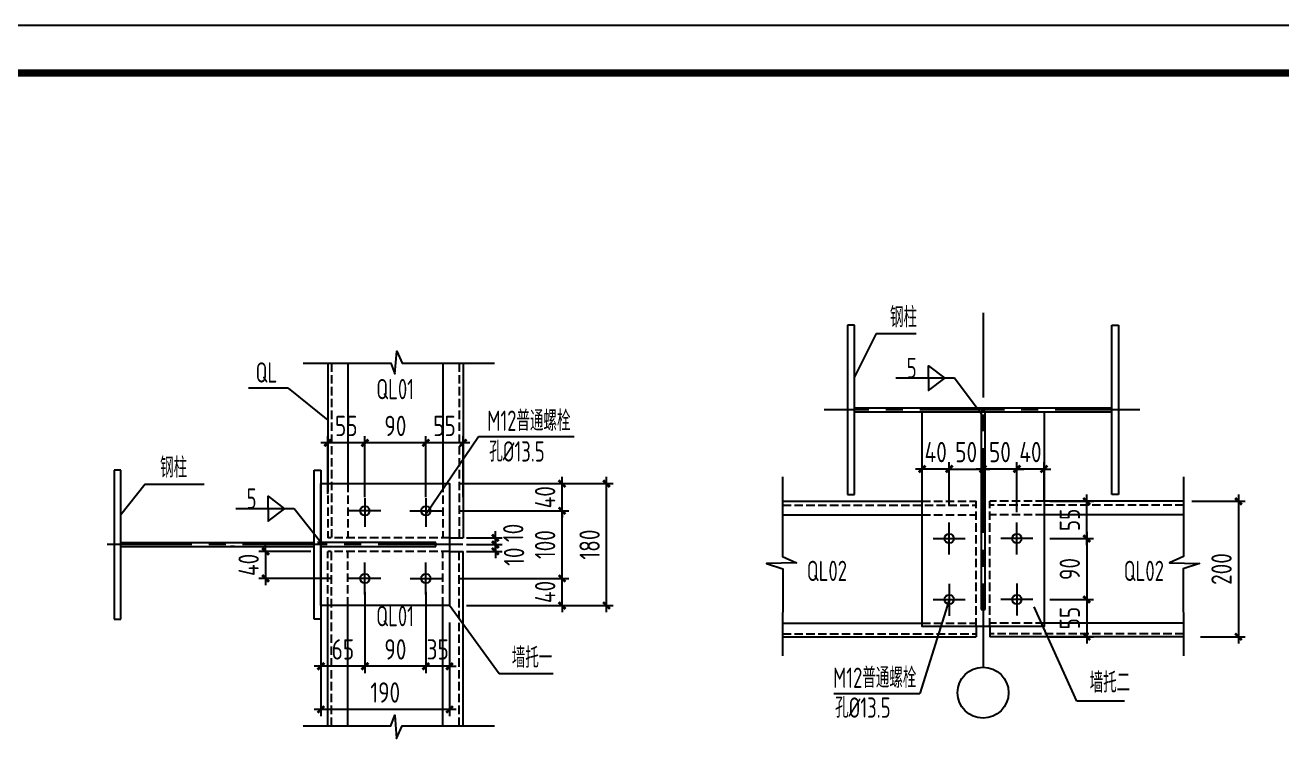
# Model space of a CAD drawing. Extents: x 180850 to 1399066, y 113487 to 334416.
# Drawn here: x 1126225 to 1163349, y 199236 to 220382 of the extents above; entities that cross this region are included whole.
import ezdxf

# ---------------------------------------------------------------- set-up
doc = ezdxf.new("R2010")
doc.units = 0
doc.header["$LTSCALE"] = 1000
for name, pattern in [('CENTERX2', [4, 2.5, -0.5, 0.5, -0.5]), ('CONTINOUS', [0]), ('DASH', [0.35, 0.25, -0.1]), ('DASHED', [0.75, 0.5, -0.25])]:
    doc.linetypes.add(name, pattern=pattern)
for name, color, linetype in [('4', 4, 'CONTINOUS'), ('AXIS', 3, 'Continuous'), ('BEAM', 4, 'Continuous'), ('BJ', 23, 'Continuous'), ('PUB_TEXT', 7, 'Continuous'), ('PUB_TITLE', 4, 'Continuous'), ('PZ', 202, 'Continuous'), ('THIN', 7, 'Continuous'), ('文字', 7, 'Continuous'), ('板', 243, 'Continuous'), ('框线', 252, 'Continuous')]:
    doc.layers.add(name, color=color, linetype=linetype)
doc.styles.add('TSSD_Dimension', font='Tssdeng.shx', dxfattribs={"width": 0.8, "bigfont": 'hztxt.shx'})
doc.styles.add('标准字体', font='tssdeng.shx', dxfattribs={"width": 0.7, "bigfont": 'tssdchn.shx'})
doc.dimstyles.new('TSSD_10_100', dxfattribs={"dimtxt": 300, "dimasz": 100, "dimexe": 100, "dimexo": 250, "dimgap": 100, "dimtad": 1, "dimdec": 0, "dimlfac": 0.1, "dimzin": 0, "dimdsep": 46, "dimtxsty": 'TSSD_Dimension', "dimblk": 'ARCHTICK', "dimblk1": 'ARCHTICK', "dimblk2": 'ARCHTICK', "dimcen": 0, "dimdle": 100, "dimclrt": 7, "dimadec": 0, "dimazin": 0, "dimtfac": 1, "dimtdec": 0, "dimtix": 1, "dimtmove": 2, "dimatfit": 3, "dimfxl": 1, "dimtolj": 1, "dimtzin": 0, "dimarcsym": 0})
doc.dimstyles.new('TSSD_20_200', dxfattribs={"dimtxt": 600, "dimasz": 200, "dimexe": 200, "dimexo": 500, "dimgap": 200, "dimtad": 1, "dimdec": 0, "dimlfac": 0.05, "dimzin": 0, "dimdsep": 46, "dimtxsty": 'TSSD_Dimension', "dimblk": 'ARCHTICK', "dimblk1": 'ARCHTICK', "dimblk2": 'ARCHTICK', "dimcen": 0, "dimdle": 200, "dimclrt": 7, "dimadec": 0, "dimazin": 0, "dimtfac": 1, "dimtdec": 0, "dimtix": 1, "dimtmove": 2, "dimatfit": 3, "dimfxl": 1, "dimtolj": 1, "dimtzin": 0, "dimarcsym": 0})
doc.dimstyles.new('TSSD_5_150', dxfattribs={"dimtxt": 520, "dimasz": 150, "dimexe": 150, "dimexo": 375, "dimgap": 150, "dimtad": 1, "dimdec": 0, "dimlfac": 0.2, "dimzin": 0, "dimdsep": 46, "dimtxsty": 'TSSD_Dimension', "dimblk": 'ARCHTICK', "dimcen": 0, "dimdle": 150, "dimclrd": 3, "dimclre": 3, "dimclrt": 7, "dimadec": 0, "dimazin": 0, "dimtfac": 1, "dimtdec": 0, "dimtix": 1, "dimtmove": 2, "dimatfit": 3, "dimldrblk": 'ARCHTICK', "dimfxl": 1, "dimtolj": 1, "dimtzin": 0, "dimarcsym": 0})

# ---------------------------------------------------------------- blocks, each defined once
blk = doc.blocks.new('_ArchTick')
at = {"color": 0, "linetype": 'ByBlock', "const_width": 0.4}
blk.add_lwpolyline([(-0.5, -0.5), (0.5, 0.5)], dxfattribs=at)
blk = doc.blocks.new('*D782')
at = {"layer": 'AXIS', "color": 0, "linetype": 'ByBlock', "lineweight": -2, "transparency": 16777216}
for p, q in [((1142086, 204035), (1142086, 204235)), ((1139042, 204035), (1142286, 204035)), ((1142086, 203235), (1142086, 204035)), ((1139262, 203235), (1142286, 203235)), ((1142086, 203235), (1142086, 203035))]:
    blk.add_line(p, q, dxfattribs=at)
at = {"layer": 'Defpoints', "color": 0, "linetype": 'ByBlock', "transparency": 16777216}
for p in [(1138542, 204035), (1142086, 204035), (1138762, 203235)]:
    blk.add_point(p, dxfattribs=at)
at = {"layer": 'AXIS', "color": 0, "linetype": 'ByBlock', "lineweight": -2, "transparency": 16777216, "xscale": 200, "yscale": 200, "zscale": 200}
for p, rotation in [((1142086, 204035), 270), ((1142086, 203235), 90)]:
    blk.add_blockref('_ArchTick', p, dxfattribs=dict(at, rotation=rotation))
at = {"layer": 'AXIS', "color": 7, "linetype": 'ByBlock', "transparency": 16777216, "insert": (1141586, 203635), "char_height": 600, "attachment_point": 5, "rotation": 90, "style": 'TSSD_Dimension'}
blk.add_mtext('\\A1;40', dxfattribs=at)
blk = doc.blocks.new('*D714')
at = {"layer": 'AXIS', "color": 0, "linetype": 'ByBlock', "lineweight": -2, "transparency": 16777216}
for p, q in [((1142086, 203835), (1142086, 206235)), ((1139034, 206035), (1142286, 206035)), ((1139042, 204035), (1142286, 204035))]:
    blk.add_line(p, q, dxfattribs=at)
at = {"layer": 'Defpoints', "color": 0, "linetype": 'ByBlock', "transparency": 16777216}
for p in [(1138534, 206035), (1142086, 206035), (1138542, 204035)]:
    blk.add_point(p, dxfattribs=at)
at = {"layer": 'AXIS', "color": 0, "linetype": 'ByBlock', "lineweight": -2, "transparency": 16777216, "xscale": 200, "yscale": 200, "zscale": 200}
for p, rotation in [((1142086, 206035), 90), ((1142086, 204035), 270)]:
    blk.add_blockref('_ArchTick', p, dxfattribs=dict(at, rotation=rotation))
at = {"layer": 'AXIS', "color": 7, "linetype": 'ByBlock', "transparency": 16777216, "insert": (1141586, 205035), "char_height": 600, "attachment_point": 5, "rotation": 90, "style": 'TSSD_Dimension'}
blk.add_mtext('\\A1;100', dxfattribs=at)
blk = doc.blocks.new('*D715')
at = {"layer": 'AXIS', "color": 0, "linetype": 'ByBlock', "lineweight": -2, "transparency": 16777216}
for p, q in [((1139062, 206835), (1142286, 206835)), ((1142086, 206835), (1142086, 207035)), ((1142086, 206035), (1142086, 206835)), ((1139034, 206035), (1142286, 206035)), ((1142086, 206035), (1142086, 205835))]:
    blk.add_line(p, q, dxfattribs=at)
at = {"layer": 'Defpoints', "color": 0, "linetype": 'ByBlock', "transparency": 16777216}
for p in [(1138562, 206835), (1142086, 206835), (1138534, 206035)]:
    blk.add_point(p, dxfattribs=at)
at = {"layer": 'AXIS', "color": 0, "linetype": 'ByBlock', "lineweight": -2, "transparency": 16777216, "xscale": 200, "yscale": 200, "zscale": 200}
for p, rotation in [((1142086, 206835), 270), ((1142086, 206035), 90)]:
    blk.add_blockref('_ArchTick', p, dxfattribs=dict(at, rotation=rotation))
at = {"layer": 'AXIS', "color": 7, "linetype": 'ByBlock', "transparency": 16777216, "insert": (1141586, 206435), "char_height": 600, "attachment_point": 5, "rotation": 90, "style": 'TSSD_Dimension'}
blk.add_mtext('\\A1;40', dxfattribs=at)
blk = doc.blocks.new('*D783')
at = {"layer": 'AXIS', "color": 0, "linetype": 'ByBlock', "lineweight": -2, "transparency": 16777216}
for p, q in [((1139262, 206835), (1143600, 206835)), ((1143400, 203035), (1143400, 207035)), ((1139262, 203235), (1143600, 203235))]:
    blk.add_line(p, q, dxfattribs=at)
at = {"layer": 'Defpoints', "color": 0, "linetype": 'ByBlock', "transparency": 16777216}
for p in [(1138762, 206835), (1143400, 206835), (1138762, 203235)]:
    blk.add_point(p, dxfattribs=at)
at = {"layer": 'AXIS', "color": 0, "linetype": 'ByBlock', "lineweight": -2, "transparency": 16777216, "xscale": 200, "yscale": 200, "zscale": 200}
for p, rotation in [((1143400, 206835), 90), ((1143400, 203235), 270)]:
    blk.add_blockref('_ArchTick', p, dxfattribs=dict(at, rotation=rotation))
at = {"layer": 'AXIS', "color": 7, "linetype": 'ByBlock', "transparency": 16777216, "insert": (1142900, 205035), "char_height": 600, "attachment_point": 5, "rotation": 90, "style": 'TSSD_Dimension'}
blk.add_mtext('\\A1;180', dxfattribs=at)
blk = doc.blocks.new('*D716')
at = {"layer": 'AXIS', "color": 0, "linetype": 'ByBlock', "lineweight": -2, "transparency": 16777216}
for p, q in [((1138062, 203635), (1138062, 201238)), ((1138762, 202735), (1138762, 201238)), ((1138062, 201438), (1137862, 201438)), ((1138762, 201438), (1138062, 201438)), ((1138762, 201438), (1138962, 201438))]:
    blk.add_line(p, q, dxfattribs=at)
at = {"layer": 'Defpoints', "color": 0, "linetype": 'ByBlock', "transparency": 16777216}
for p in [(1138062, 204135), (1138762, 203235), (1138062, 201438)]:
    blk.add_point(p, dxfattribs=at)
at = {"layer": 'AXIS', "color": 0, "linetype": 'ByBlock', "lineweight": -2, "transparency": 16777216, "xscale": 200, "yscale": 200, "zscale": 200}
for p, rotation in [((1138062, 201438), 359.9986735025578), ((1138762, 201438), 179.9986735025579)]:
    blk.add_blockref('_ArchTick', p, dxfattribs=dict(at, rotation=rotation))
at = {"layer": 'AXIS', "color": 7, "linetype": 'ByBlock', "transparency": 16777216, "insert": (1138412, 201938), "char_height": 600, "attachment_point": 5, "rotation": 359.9987, "style": 'TSSD_Dimension'}
blk.add_mtext('\\A1;35', dxfattribs=at)
blk = doc.blocks.new('*D717')
at = {"layer": 'AXIS', "color": 0, "linetype": 'ByBlock', "lineweight": -2, "transparency": 16777216}
for p, q in [((1136262, 203635), (1136262, 201238)), ((1138062, 203635), (1138062, 201238)), ((1138262, 201438), (1136062, 201438))]:
    blk.add_line(p, q, dxfattribs=at)
at = {"layer": 'Defpoints', "color": 0, "linetype": 'ByBlock', "transparency": 16777216}
for p in [(1136262, 204135), (1138062, 204135), (1136262, 201438)]:
    blk.add_point(p, dxfattribs=at)
at = {"layer": 'AXIS', "color": 0, "linetype": 'ByBlock', "lineweight": -2, "transparency": 16777216, "xscale": 200, "yscale": 200, "zscale": 200}
for p, rotation in [((1136262, 201438), 179.9986735025579), ((1138062, 201438), 359.9986735025578)]:
    blk.add_blockref('_ArchTick', p, dxfattribs=dict(at, rotation=rotation))
at = {"layer": 'AXIS', "color": 7, "linetype": 'ByBlock', "transparency": 16777216, "insert": (1137162, 201938), "char_height": 600, "attachment_point": 5, "rotation": 359.9987, "style": 'TSSD_Dimension'}
blk.add_mtext('\\A1;90', dxfattribs=at)
blk = doc.blocks.new('*D718')
at = {"layer": 'AXIS', "color": 0, "linetype": 'ByBlock', "lineweight": -2, "transparency": 16777216}
for p, q in [((1134962, 203635), (1134962, 201238)), ((1136262, 203635), (1136262, 201238)), ((1136462, 201438), (1134762, 201438))]:
    blk.add_line(p, q, dxfattribs=at)
at = {"layer": 'Defpoints', "color": 0, "linetype": 'ByBlock', "transparency": 16777216}
for p in [(1134962, 204135), (1136262, 204135), (1134962, 201438)]:
    blk.add_point(p, dxfattribs=at)
at = {"layer": 'AXIS', "color": 0, "linetype": 'ByBlock', "lineweight": -2, "transparency": 16777216, "xscale": 200, "yscale": 200, "zscale": 200}
for p, rotation in [((1134962, 201438), 179.9986735025579), ((1136262, 201438), 359.9986735025578)]:
    blk.add_blockref('_ArchTick', p, dxfattribs=dict(at, rotation=rotation))
at = {"layer": 'AXIS', "color": 7, "linetype": 'ByBlock', "transparency": 16777216, "insert": (1135612, 201938), "char_height": 600, "attachment_point": 5, "rotation": 359.9987, "style": 'TSSD_Dimension'}
blk.add_mtext('\\A1;65', dxfattribs=at)
blk = doc.blocks.new('*D719')
at = {"layer": 'AXIS', "color": 0, "linetype": 'ByBlock', "lineweight": -2, "transparency": 16777216}
for p, q in [((1134962, 202735), (1134962, 199965)), ((1138762, 202735), (1138762, 199965)), ((1138962, 200165), (1134762, 200165))]:
    blk.add_line(p, q, dxfattribs=at)
at = {"layer": 'Defpoints', "color": 0, "linetype": 'ByBlock', "transparency": 16777216}
for p in [(1134962, 203235), (1138762, 203235), (1134962, 200165)]:
    blk.add_point(p, dxfattribs=at)
at = {"layer": 'AXIS', "color": 0, "linetype": 'ByBlock', "lineweight": -2, "transparency": 16777216, "xscale": 200, "yscale": 200, "zscale": 200}
for p, rotation in [((1134962, 200165), 179.9986735025579), ((1138762, 200165), 359.9986735025578)]:
    blk.add_blockref('_ArchTick', p, dxfattribs=dict(at, rotation=rotation))
at = {"layer": 'AXIS', "color": 7, "linetype": 'ByBlock', "transparency": 16777216, "insert": (1136862, 200665), "char_height": 600, "attachment_point": 5, "rotation": 359.9987, "style": 'TSSD_Dimension'}
blk.add_mtext('\\A1;190', dxfattribs=at)
blk = doc.blocks.new('*D720')
at = {"layer": 'AXIS', "color": 0, "linetype": 'ByBlock', "lineweight": -2, "transparency": 16777216}
for p, q in [((1133327, 204835), (1133327, 205035)), ((1134662, 204835), (1133127, 204835)), ((1133327, 204835), (1133327, 204035)), ((1135262, 204035), (1133127, 204035)), ((1133327, 204035), (1133327, 203835))]:
    blk.add_line(p, q, dxfattribs=at)
at = {"layer": 'Defpoints', "color": 0, "linetype": 'ByBlock', "transparency": 16777216}
for p in [(1135162, 204835), (1133327, 204035), (1135762, 204035)]:
    blk.add_point(p, dxfattribs=at)
at = {"layer": 'AXIS', "color": 0, "linetype": 'ByBlock', "lineweight": -2, "transparency": 16777216, "xscale": 200, "yscale": 200, "zscale": 200}
for p, rotation in [((1133327, 204835), 270), ((1133327, 204035), 90)]:
    blk.add_blockref('_ArchTick', p, dxfattribs=dict(at, rotation=rotation))
at = {"layer": 'AXIS', "color": 7, "linetype": 'ByBlock', "transparency": 16777216, "insert": (1132827, 204435), "char_height": 600, "attachment_point": 5, "rotation": 90, "style": 'TSSD_Dimension'}
blk.add_mtext('\\A1;40', dxfattribs=at)
blk = doc.blocks.new('*D721')
at = {"layer": 'AXIS', "color": 0, "linetype": 'ByBlock', "lineweight": -2, "transparency": 16777216}
for p, q in [((1140115, 205235), (1140115, 205435)), ((1139262, 205235), (1140315, 205235)), ((1139262, 205035), (1140315, 205035)), ((1140115, 205235), (1140115, 205035)), ((1140115, 205035), (1140115, 204835))]:
    blk.add_line(p, q, dxfattribs=at)
at = {"layer": 'Defpoints', "color": 0, "linetype": 'ByBlock', "transparency": 16777216}
for p in [(1138762, 205235), (1138762, 205035), (1140115, 205035)]:
    blk.add_point(p, dxfattribs=at)
at = {"layer": 'AXIS', "color": 0, "linetype": 'ByBlock', "lineweight": -2, "transparency": 16777216, "xscale": 200, "yscale": 200, "zscale": 200}
for p, rotation in [((1140115, 205235), 270), ((1140115, 205035), 90)]:
    blk.add_blockref('_ArchTick', p, dxfattribs=dict(at, rotation=rotation))
at = {"layer": 'AXIS', "color": 7, "linetype": 'ByBlock', "transparency": 16777216, "insert": (1140644, 205380), "char_height": 600, "attachment_point": 5, "rotation": 90, "style": 'TSSD_Dimension'}
blk.add_mtext('\\A1;10', dxfattribs=at)
blk = doc.blocks.new('*D722')
at = {"layer": 'AXIS', "color": 0, "linetype": 'ByBlock', "lineweight": -2, "transparency": 16777216}
for p, q in [((1139262, 205035), (1140315, 205035)), ((1140115, 205035), (1140115, 205235)), ((1140115, 204835), (1140115, 205035)), ((1139262, 204835), (1140315, 204835)), ((1140115, 204835), (1140115, 204635))]:
    blk.add_line(p, q, dxfattribs=at)
at = {"layer": 'Defpoints', "color": 0, "linetype": 'ByBlock', "transparency": 16777216}
for p in [(1138762, 205035), (1140115, 205035), (1138762, 204835)]:
    blk.add_point(p, dxfattribs=at)
at = {"layer": 'AXIS', "color": 0, "linetype": 'ByBlock', "lineweight": -2, "transparency": 16777216, "xscale": 200, "yscale": 200, "zscale": 200}
for p, rotation in [((1140115, 205035), 270), ((1140115, 204835), 90)]:
    blk.add_blockref('_ArchTick', p, dxfattribs=dict(at, rotation=rotation))
at = {"layer": 'AXIS', "color": 7, "linetype": 'ByBlock', "transparency": 16777216, "insert": (1140668, 204678), "char_height": 600, "attachment_point": 5, "rotation": 90, "style": 'TSSD_Dimension'}
blk.add_mtext('\\A1;10', dxfattribs=at)
blk = doc.blocks.new('*D723')
at = {"layer": 'AXIS', "color": 0, "linetype": 'ByBlock', "lineweight": -2, "transparency": 16777216}
for p, q in [((1139362, 208041), (1137862, 208041)), ((1138062, 206435), (1138062, 208241)), ((1139162, 206435), (1139162, 208241))]:
    blk.add_line(p, q, dxfattribs=at)
at = {"layer": 'Defpoints', "color": 0, "linetype": 'ByBlock', "transparency": 16777216}
for p in [(1138062, 208041), (1138062, 205935), (1139162, 205935)]:
    blk.add_point(p, dxfattribs=at)
at = {"layer": 'AXIS', "color": 0, "linetype": 'ByBlock', "lineweight": -2, "transparency": 16777216, "xscale": 200, "yscale": 200, "zscale": 200, "rotation": 180}
blk.add_blockref('_ArchTick', (1138062, 208041), dxfattribs=at)
at = {"layer": 'AXIS', "color": 0, "linetype": 'ByBlock', "lineweight": -2, "transparency": 16777216, "xscale": 200, "yscale": 200, "zscale": 200}
blk.add_blockref('_ArchTick', (1139162, 208041), dxfattribs=at)
at = {"layer": 'AXIS', "color": 7, "linetype": 'ByBlock', "transparency": 16777216, "insert": (1138612, 208541), "char_height": 600, "attachment_point": 5, "style": 'TSSD_Dimension'}
blk.add_mtext('\\A1;55', dxfattribs=at)
blk = doc.blocks.new('*D724')
at = {"layer": 'AXIS', "color": 0, "linetype": 'ByBlock', "lineweight": -2, "transparency": 16777216}
for p, q in [((1138262, 208041), (1136062, 208041)), ((1136262, 206435), (1136262, 208241)), ((1138062, 206435), (1138062, 208241))]:
    blk.add_line(p, q, dxfattribs=at)
at = {"layer": 'Defpoints', "color": 0, "linetype": 'ByBlock', "transparency": 16777216}
for p in [(1136262, 208041), (1136262, 205935), (1138062, 205935)]:
    blk.add_point(p, dxfattribs=at)
at = {"layer": 'AXIS', "color": 0, "linetype": 'ByBlock', "lineweight": -2, "transparency": 16777216, "xscale": 200, "yscale": 200, "zscale": 200, "rotation": 180}
blk.add_blockref('_ArchTick', (1136262, 208041), dxfattribs=at)
at = {"layer": 'AXIS', "color": 0, "linetype": 'ByBlock', "lineweight": -2, "transparency": 16777216, "xscale": 200, "yscale": 200, "zscale": 200}
blk.add_blockref('_ArchTick', (1138062, 208041), dxfattribs=at)
at = {"layer": 'AXIS', "color": 7, "linetype": 'ByBlock', "transparency": 16777216, "insert": (1137162, 208541), "char_height": 600, "attachment_point": 5, "style": 'TSSD_Dimension'}
blk.add_mtext('\\A1;90', dxfattribs=at)
blk = doc.blocks.new('*D725')
at = {"layer": 'AXIS', "color": 0, "linetype": 'ByBlock', "lineweight": -2, "transparency": 16777216}
for p, q in [((1136462, 208041), (1134962, 208041)), ((1135162, 206535), (1135162, 208241)), ((1136262, 206435), (1136262, 208241))]:
    blk.add_line(p, q, dxfattribs=at)
at = {"layer": 'Defpoints', "color": 0, "linetype": 'ByBlock', "transparency": 16777216}
for p in [(1135162, 208041), (1135162, 206035), (1136262, 205935)]:
    blk.add_point(p, dxfattribs=at)
at = {"layer": 'AXIS', "color": 0, "linetype": 'ByBlock', "lineweight": -2, "transparency": 16777216, "xscale": 200, "yscale": 200, "zscale": 200, "rotation": 180}
blk.add_blockref('_ArchTick', (1135162, 208041), dxfattribs=at)
at = {"layer": 'AXIS', "color": 0, "linetype": 'ByBlock', "lineweight": -2, "transparency": 16777216, "xscale": 200, "yscale": 200, "zscale": 200}
blk.add_blockref('_ArchTick', (1136262, 208041), dxfattribs=at)
at = {"layer": 'AXIS', "color": 7, "linetype": 'ByBlock', "transparency": 16777216, "insert": (1135712, 208541), "char_height": 600, "attachment_point": 5, "style": 'TSSD_Dimension'}
blk.add_mtext('\\A1;55', dxfattribs=at)
blk = doc.blocks.new('*D770')
at = {"layer": 'AXIS', "color": 0, "linetype": 'ByBlock', "lineweight": -2, "transparency": 16777216}
for p, q in [((1155522, 207268), (1155322, 207268)), ((1155522, 205993), (1155522, 207468)), ((1156323, 207268), (1155522, 207268)), ((1156323, 206347), (1156323, 207468)), ((1156323, 207268), (1156523, 207268))]:
    blk.add_line(p, q, dxfattribs=at)
at = {"layer": 'Defpoints', "color": 0, "linetype": 'ByBlock', "transparency": 16777216}
for p in [(1155522, 207268), (1156323, 205847), (1155522, 205493)]:
    blk.add_point(p, dxfattribs=at)
at = {"layer": 'AXIS', "color": 0, "linetype": 'ByBlock', "lineweight": -2, "transparency": 16777216, "xscale": 200, "yscale": 200, "zscale": 200}
blk.add_blockref('_ArchTick', (1155522, 207268), dxfattribs=at)
at = {"layer": 'AXIS', "color": 0, "linetype": 'ByBlock', "lineweight": -2, "transparency": 16777216, "xscale": 200, "yscale": 200, "zscale": 200, "rotation": 180}
blk.add_blockref('_ArchTick', (1156323, 207268), dxfattribs=at)
at = {"layer": 'AXIS', "color": 7, "linetype": 'ByBlock', "transparency": 16777216, "insert": (1155922, 207768), "char_height": 600, "attachment_point": 5, "style": 'TSSD_Dimension'}
blk.add_mtext('\\A1;40', dxfattribs=at)
blk = doc.blocks.new('*D818')
at = {"layer": 'AXIS', "color": 0, "linetype": 'ByBlock', "lineweight": -2, "transparency": 16777216}
for p, q in [((1154523, 207268), (1154323, 207268)), ((1154523, 206186), (1154523, 207468)), ((1155522, 207268), (1154523, 207268)), ((1155522, 206186), (1155522, 207468)), ((1155522, 207268), (1155722, 207268))]:
    blk.add_line(p, q, dxfattribs=at)
at = {"layer": 'Defpoints', "color": 0, "linetype": 'ByBlock', "transparency": 16777216}
for p in [(1154523, 207268), (1154523, 205686), (1155522, 205686)]:
    blk.add_point(p, dxfattribs=at)
at = {"layer": 'AXIS', "color": 0, "linetype": 'ByBlock', "lineweight": -2, "transparency": 16777216, "xscale": 200, "yscale": 200, "zscale": 200}
blk.add_blockref('_ArchTick', (1154523, 207268), dxfattribs=at)
at = {"layer": 'AXIS', "color": 0, "linetype": 'ByBlock', "lineweight": -2, "transparency": 16777216, "xscale": 200, "yscale": 200, "zscale": 200, "rotation": 180}
blk.add_blockref('_ArchTick', (1155522, 207268), dxfattribs=at)
at = {"layer": 'AXIS', "color": 7, "linetype": 'ByBlock', "transparency": 16777216, "insert": (1155022, 207768), "char_height": 600, "attachment_point": 5, "style": 'TSSD_Dimension'}
blk.add_mtext('\\A1;50', dxfattribs=at)
blk = doc.blocks.new('*D819')
at = {"layer": 'AXIS', "color": 0, "linetype": 'ByBlock', "lineweight": -2, "transparency": 16777216}
for p, q in [((1153523, 207268), (1153323, 207268)), ((1153523, 206185), (1153523, 207468)), ((1153523, 207268), (1154523, 207268)), ((1154523, 206186), (1154523, 207468)), ((1154523, 207268), (1154723, 207268))]:
    blk.add_line(p, q, dxfattribs=at)
at = {"layer": 'Defpoints', "color": 0, "linetype": 'ByBlock', "transparency": 16777216}
for p in [(1154523, 207268), (1153523, 205685), (1154523, 205686)]:
    blk.add_point(p, dxfattribs=at)
at = {"layer": 'AXIS', "color": 0, "linetype": 'ByBlock', "lineweight": -2, "transparency": 16777216, "xscale": 200, "yscale": 200, "zscale": 200}
blk.add_blockref('_ArchTick', (1153523, 207268), dxfattribs=at)
at = {"layer": 'AXIS', "color": 0, "linetype": 'ByBlock', "lineweight": -2, "transparency": 16777216, "xscale": 200, "yscale": 200, "zscale": 200, "rotation": 180}
blk.add_blockref('_ArchTick', (1154523, 207268), dxfattribs=at)
at = {"layer": 'AXIS', "color": 7, "linetype": 'ByBlock', "transparency": 16777216, "insert": (1154023, 207768), "char_height": 600, "attachment_point": 5, "style": 'TSSD_Dimension'}
blk.add_mtext('\\A1;50', dxfattribs=at)
blk = doc.blocks.new('*D820')
at = {"layer": 'AXIS', "color": 0, "linetype": 'ByBlock', "lineweight": -2, "transparency": 16777216}
for p, q in [((1152723, 207268), (1152523, 207268)), ((1152723, 206185), (1152723, 207468)), ((1153523, 207268), (1152723, 207268)), ((1153523, 206185), (1153523, 207468)), ((1153523, 207268), (1153723, 207268))]:
    blk.add_line(p, q, dxfattribs=at)
at = {"layer": 'Defpoints', "color": 0, "linetype": 'ByBlock', "transparency": 16777216}
for p in [(1152723, 207268), (1152723, 205685), (1153523, 205685)]:
    blk.add_point(p, dxfattribs=at)
at = {"layer": 'AXIS', "color": 0, "linetype": 'ByBlock', "lineweight": -2, "transparency": 16777216, "xscale": 200, "yscale": 200, "zscale": 200}
blk.add_blockref('_ArchTick', (1152723, 207268), dxfattribs=at)
at = {"layer": 'AXIS', "color": 0, "linetype": 'ByBlock', "lineweight": -2, "transparency": 16777216, "xscale": 200, "yscale": 200, "zscale": 200, "rotation": 180}
blk.add_blockref('_ArchTick', (1153523, 207268), dxfattribs=at)
at = {"layer": 'AXIS', "color": 7, "linetype": 'ByBlock', "transparency": 16777216, "insert": (1153123, 207768), "char_height": 600, "attachment_point": 5, "style": 'TSSD_Dimension'}
blk.add_mtext('\\A1;40', dxfattribs=at)
blk = doc.blocks.new('*D771')
at = {"layer": 'AXIS', "color": 0, "linetype": 'ByBlock', "lineweight": -2, "transparency": 16777216}
for p, q in [((1157584, 203613), (1157584, 202113)), ((1156494, 203413), (1157784, 203413)), ((1156494, 202313), (1157784, 202313))]:
    blk.add_line(p, q, dxfattribs=at)
at = {"layer": 'Defpoints', "color": 0, "linetype": 'ByBlock', "transparency": 16777216}
for p in [(1155994, 203413), (1155994, 202313), (1157584, 202313)]:
    blk.add_point(p, dxfattribs=at)
at = {"layer": 'AXIS', "color": 0, "linetype": 'ByBlock', "lineweight": -2, "transparency": 16777216, "xscale": 200, "yscale": 200, "zscale": 200}
for p, rotation in [((1157584, 203413), 90), ((1157584, 202313), 270)]:
    blk.add_blockref('_ArchTick', p, dxfattribs=dict(at, rotation=rotation))
at = {"layer": 'AXIS', "color": 7, "linetype": 'ByBlock', "transparency": 16777216, "insert": (1157084, 202863), "char_height": 600, "attachment_point": 5, "rotation": 90, "style": 'TSSD_Dimension'}
blk.add_mtext('\\A1;55', dxfattribs=at)
blk = doc.blocks.new('*D821')
at = {"layer": 'AXIS', "color": 0, "linetype": 'ByBlock', "lineweight": -2, "transparency": 16777216}
for p, q in [((1157584, 205413), (1157584, 203213)), ((1156494, 205213), (1157784, 205213)), ((1156494, 203413), (1157784, 203413))]:
    blk.add_line(p, q, dxfattribs=at)
at = {"layer": 'Defpoints', "color": 0, "linetype": 'ByBlock', "transparency": 16777216}
for p in [(1155994, 205213), (1155994, 203413), (1157584, 203413)]:
    blk.add_point(p, dxfattribs=at)
at = {"layer": 'AXIS', "color": 0, "linetype": 'ByBlock', "lineweight": -2, "transparency": 16777216, "xscale": 200, "yscale": 200, "zscale": 200}
for p, rotation in [((1157584, 205213), 90), ((1157584, 203413), 270)]:
    blk.add_blockref('_ArchTick', p, dxfattribs=dict(at, rotation=rotation))
at = {"layer": 'AXIS', "color": 7, "linetype": 'ByBlock', "transparency": 16777216, "insert": (1157084, 204313), "char_height": 600, "attachment_point": 5, "rotation": 90, "style": 'TSSD_Dimension'}
blk.add_mtext('\\A1;90', dxfattribs=at)
blk = doc.blocks.new('*D822')
at = {"layer": 'AXIS', "color": 0, "linetype": 'ByBlock', "lineweight": -2, "transparency": 16777216}
for p, q in [((1157584, 205013), (1157584, 206513)), ((1156494, 206313), (1157784, 206313)), ((1156494, 205213), (1157784, 205213))]:
    blk.add_line(p, q, dxfattribs=at)
at = {"layer": 'Defpoints', "color": 0, "linetype": 'ByBlock', "transparency": 16777216}
for p in [(1155994, 206313), (1157584, 206313), (1155994, 205213)]:
    blk.add_point(p, dxfattribs=at)
at = {"layer": 'AXIS', "color": 0, "linetype": 'ByBlock', "lineweight": -2, "transparency": 16777216, "xscale": 200, "yscale": 200, "zscale": 200}
for p, rotation in [((1157584, 206313), 90), ((1157584, 205213), 270)]:
    blk.add_blockref('_ArchTick', p, dxfattribs=dict(at, rotation=rotation))
at = {"layer": 'AXIS', "color": 7, "linetype": 'ByBlock', "transparency": 16777216, "insert": (1157084, 205763), "char_height": 600, "attachment_point": 5, "rotation": 90, "style": 'TSSD_Dimension'}
blk.add_mtext('\\A1;55', dxfattribs=at)
blk = doc.blocks.new('*D772')
at = {"layer": 'AXIS', "color": 0, "linetype": 'ByBlock', "lineweight": -2, "transparency": 16777216}
for p, q in [((1162067, 206513), (1162067, 202113)), ((1160686, 206313), (1162267, 206313)), ((1160946, 202313), (1162267, 202313))]:
    blk.add_line(p, q, dxfattribs=at)
at = {"layer": 'Defpoints', "color": 0, "linetype": 'ByBlock', "transparency": 16777216}
for p in [(1160186, 206313), (1160446, 202313), (1162067, 202313)]:
    blk.add_point(p, dxfattribs=at)
at = {"layer": 'AXIS', "color": 0, "linetype": 'ByBlock', "lineweight": -2, "transparency": 16777216, "xscale": 200, "yscale": 200, "zscale": 200}
for p, rotation in [((1162067, 206313), 90), ((1162067, 202313), 270)]:
    blk.add_blockref('_ArchTick', p, dxfattribs=dict(at, rotation=rotation))
at = {"layer": 'AXIS', "color": 7, "linetype": 'ByBlock', "transparency": 16777216, "insert": (1161567, 204313), "char_height": 600, "attachment_point": 5, "rotation": 90, "style": 'TSSD_Dimension'}
blk.add_mtext('\\A1;200', dxfattribs=at)

msp = doc.modelspace()

# ---------------------------------------------------------------- linework, layer by layer
at = {"color": 8, "linetype": 'CENTERX2'}
for p, q in [((1154522.66, 211880.91), (1154522.66, 201412.34)), ((1159151.82, 209013.43), (1149828.68, 209013.59)), ((1139149.8, 205034.83), (1128159.19, 205034.99))]:
    msp.add_line(p, q, dxfattribs=at)
at = {"layer": '4', "color": 8, "linetype": 'DASH'}
for p, q in [((1135275.63, 210391.75), (1135275.71, 205234.84)), ((1139041.8, 210391.75), (1139041.83, 205234.84)), ((1135161.82, 206834.83), (1135161.8, 205234.87)), ((1135761.82, 206834.83), (1135761.8, 205234.87)), ((1138561.82, 206834.83), (1138561.8, 205234.83)), ((1148599.73, 206199.6), (1154322.66, 206199.55)), ((1152722.66, 206313.43), (1154322.66, 206313.43)), ((1154322.66, 202613.43), (1154322.66, 206313.43)), ((1154722.66, 202613.43), (1154722.66, 206313.43)), ((1156322.66, 206313.43), (1154722.66, 206313.43)), ((1160445.59, 206199.6), (1154722.66, 206199.55)), ((1152722.66, 205913.43), (1154322.66, 205913.43)), ((1156322.66, 205913.43), (1154722.66, 205913.43)), ((1138761.8, 205234.84), (1135161.83, 205234.84)), ((1135161.77, 203234.93), (1135161.8, 204834.88)), ((1138761.8, 204834.81), (1135161.83, 204834.91)), ((1135275.51, 199678), (1135275.7, 204834.91)), ((1135761.78, 203234.91), (1135761.8, 204834.87)), ((1138561.78, 203234.84), (1138561.8, 204834.83)), ((1139041.68, 199677.91), (1139041.83, 204834.81)), ((1152722.66, 202713.43), (1154322.66, 202713.43)), ((1156322.66, 202713.43), (1154722.66, 202713.43)), ((1148599.73, 202393.43), (1154322.66, 202393.43)), ((1160445.59, 202393.42), (1154722.66, 202393.43))]:
    msp.add_line(p, q, dxfattribs=at)
at = {"layer": 'AXIS', "linetype": 'ByBlock'}
for p, q in [((1151368.9, 211266.82), (1150722.66, 209986.43)), ((1151368.9, 211266.82), (1152543.77, 211266.82)), ((1138061.89, 205934.82), (1139617.89, 208229.82)), ((1139617.89, 208229.82), (1142439.81, 208229.82)), ((1140228.66, 201213.59), (1138761.8, 203234.83)), ((1153523.03, 203404.76), (1152657.49, 200636.63)), ((1157294.58, 200409.96), (1156034.66, 203193.45)), ((1141821.52, 201213.59), (1140228.66, 201213.59)), ((1150118.55, 200636.63), (1152657.49, 200636.63)), ((1158705.23, 200409.96), (1157294.58, 200409.96))]:
    msp.add_line(p, q, dxfattribs=at)
at = {"layer": 'AXIS', "color": 2, "linetype": 'ByBlock'}
for p, q in [((1135161.8, 210391.75), (1135161.82, 206834.83)), ((1135761.8, 210391.75), (1135761.82, 206834.83)), ((1138561.8, 210391.75), (1138561.82, 206834.83)), ((1139161.8, 210391.75), (1139161.83, 205234.84)), ((1148599.73, 206313.43), (1152722.66, 206313.43)), ((1160445.59, 206313.43), (1156322.66, 206313.43)), ((1148599.73, 205913.43), (1152722.66, 205913.43)), ((1160445.59, 205913.43), (1156322.66, 205913.43)), ((1138761.8, 205234.84), (1139161.83, 205234.85)), ((1138761.8, 204834.81), (1139161.83, 204834.8)), ((1139161.68, 199677.9), (1139161.83, 204834.81)), ((1135161.68, 199678.01), (1135161.77, 203234.93)), ((1135761.68, 199677.99), (1135761.78, 203234.91)), ((1138561.68, 199677.92), (1138561.78, 203234.84)), ((1148599.73, 202713.43), (1152722.66, 202713.43)), ((1160445.59, 202713.43), (1156322.66, 202713.43)), ((1154322.66, 202613.43), (1154322.66, 202313.43)), ((1154722.66, 202613.43), (1154722.66, 202313.43)), ((1148599.73, 202313.43), (1154322.66, 202313.43)), ((1160445.59, 202313.43), (1154722.66, 202313.43))]:
    msp.add_line(p, q, dxfattribs=at)
at = {"layer": 'AXIS', "color": 3, "linetype": 'ByBlock'}
for p, q in [((1133993.08, 209654.2), (1132823.03, 209654.2)), ((1129766.46, 206823.73), (1131511.52, 206823.73))]:
    msp.add_line(p, q, dxfattribs=at)
at = {"layer": 'AXIS'}
msp.add_line((1133993.08, 209654.2), (1135161.81, 208713.29), dxfattribs=at)
at = {"layer": 'AXIS', "color": 2, "linetype": 'ByBlock', "elevation": 0}
for points in [[(1134435.21, 210391.75), (1137028.21, 210391.75), (1137142.86, 210076.75), (1137209.14, 210748.9), (1137365.71, 210391.75), (1140085.21, 210391.75)], [(1134435.09, 199678.02), (1137028.09, 199677.96), (1137142.75, 199992.96), (1137194.26, 199305.35), (1137365.59, 199677.94), (1140085.09, 199677.88)]]:
    msp.add_lwpolyline(points, dxfattribs=at)
at = {"layer": 'AXIS'}
for points in [[(1152906.24, 209951.43), (1152906.24, 210319.06), (1153391.88, 209951.43), (1152906.24, 209951.43)], [(1152906.24, 209951.43), (1152906.24, 209583.79), (1153391.88, 209951.43), (1152906.24, 209951.43)]]:
    msp.add_lwpolyline(points, close=True, dxfattribs=at)
at = {"layer": 'AXIS', "color": 2, "linetype": 'ByBlock'}
for points in [[(1148599.73, 207040.02), (1148599.73, 204679.68), (1149014.72, 204494.81), (1148127.41, 204478.13), (1148610.72, 204318.17), (1148599.73, 201744.29)], [(1160445.59, 207040.02), (1160445.59, 204679.68), (1160030.61, 204494.81), (1160917.92, 204478.13), (1160434.61, 204318.17), (1160445.59, 201744.29)]]:
    msp.add_lwpolyline(points, dxfattribs=at)
at = {"layer": 'AXIS', "color": 3, "linetype": 'ByBlock', "elevation": 0}
for points in [[(1133405.37, 206092.83), (1133405.37, 206460.46), (1133891.02, 206092.83), (1133405.37, 206092.83)], [(1133405.37, 206092.83), (1133405.37, 205725.19), (1133891.02, 206092.83), (1133405.37, 206092.83)]]:
    msp.add_lwpolyline(points, close=True, dxfattribs=at)
at = {"layer": 'AXIS', "linetype": 'ByBlock'}
msp.add_circle((1154522.66, 200659.33), 753, dxfattribs=at)
at = {"layer": 'BEAM', "linetype": 'ByBlock'}
for p, q in [((1150722.66, 211513.43), (1150522.66, 211513.43)), ((1150522.66, 211513.43), (1150522.66, 206513.43)), ((1150722.66, 206513.43), (1150722.66, 211513.43)), ((1158322.66, 206513.43), (1158322.66, 211513.43)), ((1158322.66, 211513.43), (1158522.66, 211513.43)), ((1158522.66, 211513.43), (1158522.66, 206513.43)), ((1150722.66, 209073.43), (1158322.66, 209073.43)), ((1150722.66, 208953.43), (1158322.66, 208953.43)), ((1129053.17, 207234.83), (1128853.17, 207234.83)), ((1128853.17, 207234.83), (1128853.17, 202834.83)), ((1129053.17, 202834.83), (1129053.17, 207234.83)), ((1134761.8, 202834.83), (1134761.8, 207234.83)), ((1134761.8, 207234.83), (1134961.8, 207234.83)), ((1134961.8, 207234.83), (1134961.8, 202834.83)), ((1129766.46, 206823.73), (1129053.17, 205913.43)), ((1150522.66, 206513.43), (1150722.66, 206513.43)), ((1158522.66, 206513.43), (1158322.66, 206513.43)), ((1129053.17, 205094.83), (1134761.8, 205094.83)), ((1129053.17, 204974.83), (1134761.8, 204974.83)), ((1128853.17, 202834.83), (1129053.17, 202834.83)), ((1134961.8, 202834.83), (1134761.8, 202834.83))]:
    msp.add_line(p, q, dxfattribs=at)
at = {"layer": 'BJ', "linetype": 'DASHED', "ltscale": 0.5}
msp.add_line((1132413.17, 204974.83), (1132293.17, 204974.83), dxfattribs=at)
at = {"layer": 'PUB_TITLE'}
msp.add_lwpolyline([(1041333.16, 220381.89), (1189933.16, 220381.89), (1189933.16, 136381.97), (1041333.16, 136381.97)], close=True, dxfattribs=at)
at = {"layer": 'PUB_TITLE', "const_width": 212.12}
msp.add_lwpolyline([(1044868.51, 137796.11), (1044868.51, 218967.75), (1188519.02, 218967.75), (1188519.02, 137796.11)], close=True, dxfattribs=at)
at = {"layer": 'PZ'}
for centre in [(1136261.89, 206034.58), (1138061.89, 206034.58), (1153523.03, 205213.36), (1155521.55, 205213.43), (1136261.85, 204035.1), (1138061.85, 204035.1), (1153523.03, 203413.36), (1155521.55, 203413.43)]:
    msp.add_circle(centre, 140, dxfattribs=at)
at = {"layer": '板', "ltscale": 0.5}
for p, q in [((1154462.66, 208953.43), (1154462.66, 203113.43)), ((1154582.66, 203113.43), (1154582.66, 208953.43)), ((1138361.8, 205094.83), (1134961.8, 205094.83)), ((1134961.8, 204974.83), (1138361.8, 204974.83)), ((1138361.8, 204974.83), (1138361.8, 205094.83)), ((1154462.66, 203113.43), (1154582.66, 203113.43))]:
    msp.add_line(p, q, dxfattribs=at)
at = {"layer": '板', "linetype": 'DASHED', "ltscale": 0.5}
for p, q in [((1154582.66, 208953.43), (1154462.66, 208953.43)), ((1134961.8, 205094.83), (1134961.8, 204974.83))]:
    msp.add_line(p, q, dxfattribs=at)
at = {"layer": '板', "ltscale": 0.5}
msp.add_lwpolyline([(1152722.66, 208953.43), (1156322.66, 208953.43), (1156322.66, 202613.43), (1152722.66, 202613.43)], close=True, dxfattribs=at)
at = {"layer": '板', "ltscale": 0.5, "elevation": 0}
msp.add_lwpolyline([(1134961.8, 203234.83), (1134961.8, 206834.83), (1138761.8, 206834.83), (1138761.8, 203234.83)], close=True, dxfattribs=at)
at = {"layer": '框线'}
for p, q in [((1136261.89, 206406.72), (1136261.89, 205562.45)), ((1138061.89, 206406.72), (1138061.89, 205562.45)), ((1136734.02, 206034.58), (1135789.75, 206034.58)), ((1137589.75, 206034.58), (1138534.02, 206034.58)), ((1153523.03, 204741.22), (1153523.03, 205685.49)), ((1155521.55, 204741.29), (1155521.55, 205685.56)), ((1153050.89, 205213.36), (1153995.16, 205213.36)), ((1155993.69, 205213.43), (1155049.42, 205213.43)), ((1136261.85, 203562.97), (1136261.85, 204507.24)), ((1138061.85, 203562.97), (1138061.85, 204507.24)), ((1136733.98, 204035.1), (1135789.71, 204035.1)), ((1137597.25, 204035.1), (1138541.52, 204035.1)), ((1153523.03, 203876.9), (1153523.03, 202932.63)), ((1155521.55, 203885.56), (1155521.55, 202941.29)), ((1153050.89, 203413.36), (1153995.16, 203413.36)), ((1155993.69, 203413.43), (1155049.42, 203413.43))]:
    msp.add_line(p, q, dxfattribs=at)

# ---------------------------------------------------------------- texts
at = {"layer": 'PUB_TEXT', "style": '标准字体', "width": 0.7}
for s, p in [('5', (1152268.19, 209951.43)), ('QL01', (1136598.65, 209328.78)), ('M12普通螺栓', (1139873.5, 208393.82)), ('孔%%c13.5', (1139933.93, 207486.93)), ('5', (1132767.33, 206092.83)), ('QL02', (1149316.38, 203957.76)), ('QL02', (1158678.97, 203957.76)), ('QL01', (1136596.53, 202621.45)), ('孔%%c13.5', (1150151.61, 199918.96))]:
    msp.add_text(s, height=600, dxfattribs=at).set_placement(p)
at = {"layer": 'THIN', "style": '标准字体', "width": 0.7}
for s, p in [('QL', (1133033.54, 209821.26)), ('钢柱', (1130210.8, 207010.31))]:
    msp.add_text(s, height=600, dxfattribs=at).set_placement(p)
at = {"layer": '文字', "style": '标准字体', "width": 0.7}
for s, p in [('钢柱', (1151772.99, 211453.4)), ('墙托一', (1140601.27, 201395.59)), ('M12普通螺栓', (1150091.18, 200800.63)), ('墙托二', (1157672.68, 200660.26))]:
    msp.add_text(s, height=600, dxfattribs=at).set_placement(p)

# ---------------------------------------------------------------- dimensions: what is measured, and where the dimension line sits
at = {"layer": 'AXIS', "linetype": 'ByBlock'}
for base, p1, p2, angle, picture, middle in [((1135161.8, 208041.05), (1136261.89, 205934.82), (1135161.8, 206034.82), 180, '*D725', (1135711.84, 208541.05)), ((1136261.89, 208041.05), (1138061.89, 205934.82), (1136261.89, 205934.82), 180, '*D724', (1137161.89, 208541.05)), ((1138061.89, 208041.05), (1139161.8, 205934.82), (1138061.89, 205934.82), 180, '*D723', (1138611.84, 208541.05)), ((1152722.66, 207267.62), (1153523.03, 205685.49), (1152722.66, 205685.49), 180, '*D820', (1153122.85, 207767.62)), ((1154522.66, 207267.62), (1153523.03, 205685.49), (1154522.66, 205685.56), 180, '*D819', (1154022.85, 207767.62)), ((1154522.66, 207267.62), (1155521.55, 205685.56), (1154522.66, 205685.56), 180, '*D818', (1155022.11, 207767.62)), ((1155521.55, 207267.62), (1156322.66, 205847), (1155521.55, 205492.56), 180, '*D770', (1155922.11, 207767.62)), ((1142086.26, 206834.83), (1138534.02, 206034.58), (1138561.82, 206834.83), 90, '*D715', (1141586.26, 206434.7)), ((1143400.17, 206834.83), (1138761.8, 203234.83), (1138761.8, 206834.83), 90, '*D783', (1142900.17, 205034.83)), ((1157583.54, 206313.43), (1155993.69, 205213.43), (1155993.69, 206313.43), 90, '*D822', (1157083.54, 205763.43)), ((1162066.86, 202313.43), (1160186.05, 206313.43), (1160445.59, 202313.43), 90, '*D772', (1161566.86, 204313.43)), ((1142086.26, 206034.58), (1138541.52, 204035.1), (1138534.02, 206034.58), 90, '*D714', (1141586.26, 205034.84)), ((1157583.54, 203413.43), (1155993.69, 205213.43), (1155993.69, 203413.43), 90, '*D821', (1157083.54, 204313.43)), ((1133326.91, 204034.89), (1135161.83, 204834.91), (1135761.79, 204034.89), 90, '*D720', (1132826.91, 204434.9)), ((1142086.17, 204035.1), (1138761.8, 203234.83), (1138541.52, 204035.1), 90, '*D782', (1141586.17, 203634.96)), ((1134961.72, 201437.8), (1136261.89, 204134.82), (1134961.78, 204134.93), 359.998674, '*D718', (1135611.78, 201937.79)), ((1136261.8, 201437.76), (1138061.86, 204134.85), (1136261.86, 204134.9), 359.998674, '*D717', (1137161.81, 201937.74)), ((1138061.82, 201437.72), (1138761.8, 203234.83), (1138061.89, 204134.82), 359.998674, '*D716', (1138411.8, 201937.71)), ((1157583.54, 202313.43), (1155993.69, 203413.43), (1155993.69, 202313.43), 90, '*D771', (1157083.54, 202863.43)), ((1134961.68, 200164.79), (1138761.8, 203234.83), (1134961.76, 203234.93), 359.998674, '*D719', (1136861.72, 200664.75))]:
    dim = msp.add_linear_dim(base=base, p1=p1, p2=p2, angle=angle, dimstyle='TSSD_20_200', dxfattribs=at)
    dim.commit()
    dim.dimension.update_dxf_attribs({"geometry": picture, "text_midpoint": middle})
for p1, angle, picture, middle in [((1138761.8, 205234.83), 90, '*D721', (1140644.37, 205380.47)), ((1138761.8, 204834.82), 270, '*D722', (1140667.81, 204677.94))]:
    dim = msp.add_linear_dim(base=(1140114.54, 205034.83), p1=p1, p2=(1138761.8, 205034.83), angle=angle, dimstyle='TSSD_20_200', dxfattribs=at)
    dim.commit()
    dim.dimension.update_dxf_attribs({"geometry": picture, "text_midpoint": middle, "dimtype": 160})

# ---------------------------------------------------------------- leaders
at = {"layer": 'AXIS'}
for points, dimstyle in [([(1154462.66, 208893.95), (1153676.66, 209951.43), (1151947.32, 209951.43)], 'TSSD_10_100'), ([(1134961.8, 205094.83), (1134175.8, 206092.83), (1132446.46, 206092.83)], 'TSSD_5_150')]:
    msp.add_leader(points, dimstyle=dimstyle, dxfattribs=at)

doc.saveas('drawing.dxf')
